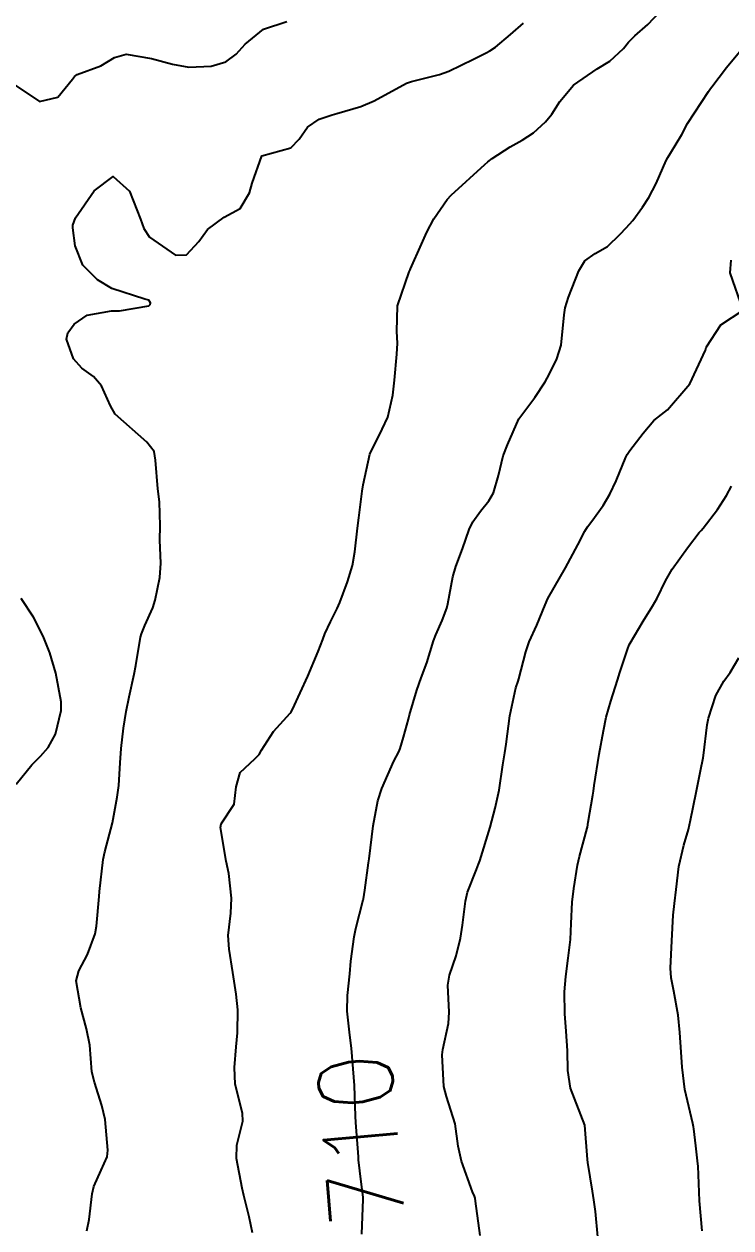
# Model space of a CAD drawing. Header units: metres. Extents: x 298520 to 308411, y 7433745 to 7450750.
# Drawn here: x 300870.4 to 300908.5, y 7448109.3 to 7448174.1 of the extents above; entities that cross this region are included whole.
import ezdxf
from ezdxf.enums import TextEntityAlignment as Align

# ---------------------------------------------------------------- set-up
doc = ezdxf.new("R2010")
doc.units = ezdxf.units.M
doc.header["$LTSCALE"] = 10
for name, color, linetype in [('Cotas', 45, 'Continuous'), ('Curvas de Nivel 1m', 11, 'Continuous'), ('Curvas de Nivel 5m', 15, 'Continuous')]:
    doc.layers.add(name, color=color, linetype=linetype)
doc.styles.add('Style-STANDARD', font='STANDARD.shx')

msp = doc.modelspace()

# ---------------------------------------------------------------- linework, layer by layer
at = {"layer": 'Curvas de Nivel 1m', "flags": 128}
for points, elevation in [([(300882.703, 7448109.038), (300882.526, 7448109.893), (300882.237, 7448111.043), (300882.142, 7448111.449), (300881.842, 7448113.047), (300881.86, 7448113.757), (300882.188, 7448115.044), (300882.158, 7448115.476), (300881.763, 7448117.048), (300881.737, 7448117.934), (300881.826, 7448119.048), (300881.886, 7448119.805), (300881.908, 7448121.048), (300881.82, 7448121.9), (300881.643, 7448123.05), (300881.435, 7448124.313), (300881.395, 7448125.053), (300881.527, 7448126.246), (300881.57, 7448127.052), (300881.42, 7448128.38), (300881.287, 7448129.055), (300880.971, 7448130.858), (300881.016, 7448131.058), (300881.719, 7448132.12), (300881.818, 7448133.05), (300882.034, 7448133.824), (300882.818, 7448134.566), (300883.057, 7448134.801), (300883.193, 7448135.036), (300883.828, 7448136.041), (300884.723, 7448137.021), (300884.781, 7448137.094), (300884.855, 7448137.221), (300885.675, 7448139.008), (300886.238, 7448140.351), (300886.479, 7448140.996), (300886.596, 7448141.296), (300886.907, 7448141.945), (300887.25, 7448142.654), (300887.399, 7448142.985), (300887.819, 7448144.096), (300888.079, 7448144.979), (300888.215, 7448145.716), (300888.347, 7448146.976), (300888.415, 7448147.532), (300888.606, 7448148.974), (300888.655, 7448149.315), (300889.013, 7448150.97), (300889.682, 7448152.311), (300889.992, 7448152.956), (300890.256, 7448154.153), (300890.351, 7448154.951), (300890.475, 7448156.348), (300890.504, 7448156.949), (300890.461, 7448157.581), (300890.497, 7448158.949), (300891.131, 7448160.781), (300891.185, 7448160.887), (300891.209, 7448160.939), (300891.803, 7448162.283), (300892.085, 7448162.931), (300892.464, 7448163.633), (300893.181, 7448164.683), (300893.396, 7448164.917), (300895.2, 7448166.559), (300895.377, 7448166.713), (300895.606, 7448166.886), (300896.57, 7448167.519), (300897.218, 7448167.883), (300897.818, 7448168.27), (300898.477, 7448168.858), (300898.819, 7448169.273), (300899.244, 7448169.956), (300899.979, 7448170.839), (300901.262, 7448171.722), (300901.942, 7448172.137), (300902.663, 7448172.806), (300902.937, 7448173.144), (300903.283, 7448173.49), (300903.987, 7448174.099), (300904.628, 7448174.787)], 709), ([(300869.387, 7448171.199), (300871.241, 7448169.953), (300872.227, 7448170.186), (300873.01, 7448171.162), (300873.112, 7448171.304), (300873.257, 7448171.404), (300874.529, 7448171.875), (300875.271, 7448172.32), (300875.899, 7448172.498), (300877.27, 7448172.281), (300878.387, 7448171.972), (300879.264, 7448171.81), (300880.479, 7448171.853), (300881.268, 7448172.096), (300881.815, 7448172.514), (300882.309, 7448173.05), (300883.291, 7448173.849), (300884.545, 7448174.271)], 707), ([(300873.789, 7448109.147), (300873.903, 7448109.765), (300874.071, 7448111.145), (300874.15, 7448111.541), (300874.556, 7448112.42), (300874.876, 7448113.135), (300874.919, 7448113.487), (300874.762, 7448115.137), (300874.594, 7448115.892), (300874.186, 7448117.144), (300874.058, 7448117.706), (300873.944, 7448119.147), (300873.772, 7448120.023), (300873.456, 7448121.152), (300873.214, 7448122.618), (300873.342, 7448123.153), (300873.821, 7448124.019), (300874.237, 7448125.145), (300874.307, 7448125.546), (300874.438, 7448127.143), (300874.458, 7448127.421), (300874.667, 7448129.141), (300874.757, 7448129.556), (300875.157, 7448131.126), (300875.423, 7448132.494), (300875.509, 7448133.123), (300875.583, 7448134.354), (300875.624, 7448135.122), (300875.753, 7448136.207), (300875.904, 7448137.119), (300876.069, 7448137.909), (300876.332, 7448139.115), (300876.411, 7448139.581), (300876.675, 7448141.112), (300876.718, 7448141.29), (300876.902, 7448141.742), (300877.328, 7448142.694), (300877.452, 7448143.105), (300877.706, 7448144.332), (300877.756, 7448145.102), (300877.719, 7448146.345), (300877.733, 7448147.102), (300877.695, 7448148.393), (300877.612, 7448149.104), (300877.475, 7448150.639), (300877.399, 7448151.106), (300877.02, 7448151.609), (300875.312, 7448153.127), (300875.047, 7448153.563), (300874.562, 7448154.641), (300874.145, 7448155.144), (300873.514, 7448155.6), (300873.072, 7448156.11), (300872.682, 7448157.164), (300872.752, 7448157.5), (300873.095, 7448157.973), (300873.798, 7448158.454), (300875.106, 7448158.687), (300875.545, 7448158.687), (300877.111, 7448158.964), (300877.198, 7448159.023), (300877.205, 7448159.109), (300877.114, 7448159.252), (300876.905, 7448159.322), (300875.12, 7448159.882), (300874.348, 7448160.364), (300873.574, 7448161.153), (300873.148, 7448162.19), (300873.024, 7448163.161), (300873.033, 7448163.293), (300873.168, 7448163.698), (300874.179, 7448165.145), (300875.191, 7448165.916), (300876.087, 7448165.121), (300876.667, 7448163.616), (300876.853, 7448163.113), (300877.156, 7448162.646), (300878.563, 7448161.675), (300879.142, 7448161.695), (300879.813, 7448162.421), (300880.284, 7448163.073), (300881.17, 7448163.728), (300882.035, 7448164.19), (300882.534, 7448165.046), (300882.673, 7448165.561), (300883.203, 7448167.04), (300884.759, 7448167.467), (300885.217, 7448167.926), (300885.656, 7448168.576), (300886.284, 7448168.999), (300886.983, 7448169.245), (300887.236, 7448169.316), (300888.529, 7448169.688), (300889.243, 7448169.995), (300890.991, 7448170.944), (300891.254, 7448171.038), (300892.77, 7448171.412), (300893.26, 7448171.585), (300894.6, 7448172.234), (300895.27, 7448172.581), (300895.472, 7448172.687), (300895.773, 7448172.885), (300896.593, 7448173.568), (300897.293, 7448174.18)], 708), ([(300894.963, 7448108.893), (300894.698, 7448110.74), (300894.687, 7448110.898), (300894.655, 7448111.009), (300894.546, 7448111.25), (300893.942, 7448112.906), (300893.77, 7448113.709), (300893.607, 7448114.91), (300893.143, 7448116.377), (300893, 7448116.916), (300892.915, 7448118.632), (300892.943, 7448118.917), (300893.242, 7448120.319), (300893.278, 7448120.914), (300893.215, 7448122.374), (300893.303, 7448122.914), (300893.657, 7448123.947), (300893.891, 7448124.908), (300894.013, 7448125.607), (300894.166, 7448126.906), (300894.265, 7448127.377), (300894.75, 7448128.602), (300894.869, 7448128.898), (300894.931, 7448129.074), (300895.493, 7448130.889), (300895.762, 7448131.912), (300895.982, 7448132.882), (300896.175, 7448134.238), (300896.275, 7448134.878), (300896.357, 7448135.35), (300896.55, 7448136.875), (300896.868, 7448138.384), (300896.994, 7448138.746), (300897.035, 7448138.868), (300897.419, 7448140.333), (300897.599, 7448140.863), (300898.006, 7448141.759), (300898.448, 7448142.855), (300898.591, 7448143.189), (300898.932, 7448143.788), (300899.547, 7448144.841), (300900.211, 7448146.087), (300900.596, 7448146.825), (300900.739, 7448147.05), (300900.971, 7448147.353), (300901.586, 7448148.212), (300901.944, 7448148.81), (300902.281, 7448149.527), (300902.805, 7448150.802), (300902.872, 7448150.944), (300903.018, 7448151.172), (300903.722, 7448152.104), (300904.297, 7448152.787), (300904.719, 7448153.11), (300905.049, 7448153.351), (300906.248, 7448154.762), (300907.081, 7448156.569), (300907.129, 7448156.703), (300907.145, 7448156.749), (300907.908, 7448157.934), (300909.113, 7448158.73), (300908.415, 7448160.737), (300908.468, 7448161.409)], 711), ([(300901.291, 7448108.818), (300901.165, 7448110.189), (300901.077, 7448110.822), (300901.01, 7448111.286), (300900.746, 7448112.827), (300900.728, 7448112.991), (300900.583, 7448114.83), (300899.813, 7448116.838), (300899.676, 7448117.786), (300899.657, 7448118.84), (300899.58, 7448119.904), (300899.516, 7448120.841), (300899.503, 7448122.009), (300899.567, 7448122.841), (300899.699, 7448123.834), (300899.812, 7448124.839), (300899.85, 7448125.705), (300899.903, 7448126.838), (300899.998, 7448127.58), (300900.202, 7448128.836), (300900.295, 7448129.297), (300900.721, 7448130.831), (300900.729, 7448130.875), (300900.778, 7448131.16), (300901.019, 7448132.608), (300901.055, 7448132.826), (300901.101, 7448133.121), (300901.365, 7448134.822), (300901.591, 7448136.064), (300901.747, 7448136.811), (300901.995, 7448137.675), (300902.356, 7448138.805), (300902.475, 7448139.205), (300902.889, 7448140.458), (300902.983, 7448140.708), (300903.024, 7448140.799), (300903.725, 7448141.978), (300904.24, 7448142.787), (300904.489, 7448143.223), (300904.937, 7448144.142), (300905.296, 7448144.775), (300906.117, 7448145.925), (300906.742, 7448146.753), (300906.85, 7448146.866), (300906.967, 7448146.991), (300907.729, 7448147.995), (300908.217, 7448148.738), (300908.488, 7448149.245)], 712), ([(300869.977, 7448133.192), (300870.814, 7448134.238), (300871.29, 7448134.704), (300871.695, 7448135.171), (300872.102, 7448135.9), (300872.4, 7448137.165), (300872.398, 7448137.624), (300872.116, 7448139.168), (300871.791, 7448140.264), (300871.439, 7448141.175), (300870.908, 7448142.199), (300870.239, 7448143.19)], 707), ([(300906.909, 7448109.146), (300906.766, 7448110.757), (300906.688, 7448112.622), (300906.679, 7448112.749), (300906.573, 7448113.725), (300906.465, 7448114.635), (300906.448, 7448114.752), (300906.408, 7448114.93), (300905.981, 7448116.759), (300905.829, 7448117.966), (300905.77, 7448118.763), (300905.7, 7448119.82), (300905.616, 7448120.766), (300905.38, 7448122.061), (300905.232, 7448122.772), (300905.202, 7448123.286), (300905.277, 7448124.771), (300905.342, 7448126.152), (300905.409, 7448126.77), (300905.501, 7448127.529), (300905.649, 7448128.767), (300905.922, 7448129.92), (300906.162, 7448130.759), (300906.283, 7448131.255), (300906.578, 7448132.753), (300906.815, 7448133.926), (300906.954, 7448134.616), (300906.975, 7448134.748), (300907.184, 7448136.402), (300907.248, 7448136.746), (300907.638, 7448137.965), (300908.077, 7448138.738), (300908.406, 7448139.206), (300908.886, 7448140)], 713)]:
    msp.add_lwpolyline(points, dxfattribs=dict(at, elevation=elevation))
at = {"layer": 'Curvas de Nivel 5m', "elevation": 710, "flags": 128}
msp.add_lwpolyline([(300888.589, 7448108.969), (300888.666, 7448110.844), (300888.658, 7448110.969), (300888.551, 7448111.784), (300888.41, 7448112.972), (300888.398, 7448113.139), (300888.267, 7448114.973), (300888.247, 7448115.314), (300888.19, 7448116.974), (300888.161, 7448117.431), (300888.026, 7448118.976), (300887.933, 7448119.684), (300887.787, 7448120.979), (300887.817, 7448121.827), (300887.931, 7448122.978), (300888, 7448123.666), (300888.174, 7448124.975), (300888.263, 7448125.421), (300888.664, 7448126.971), (300888.677, 7448127.027), (300888.738, 7448127.494), (300888.944, 7448128.967), (300888.974, 7448129.186), (300889.189, 7448130.964), (300889.443, 7448132.31), (300889.654, 7448132.957), (300890.309, 7448134.439), (300890.584, 7448134.944), (300890.655, 7448135.113), (300890.835, 7448135.736), (300891.093, 7448136.694), (300891.157, 7448136.937), (300891.544, 7448138.255), (300891.788, 7448138.931), (300892.077, 7448139.732), (300892.452, 7448140.924), (300892.578, 7448141.242), (300892.909, 7448142.006), (300893.16, 7448142.677), (300893.222, 7448142.917), (300893.493, 7448144.359), (300893.647, 7448144.913), (300893.996, 7448145.866), (300894.367, 7448146.906), (300894.552, 7448147.321), (300894.978, 7448147.9), (300895.422, 7448148.458), (300895.667, 7448148.89), (300895.937, 7448149.821), (300896.199, 7448150.882), (300896.429, 7448151.471), (300897.043, 7448152.87), (300897.894, 7448154.022), (300898.453, 7448154.856), (300898.663, 7448155.258), (300899.075, 7448156.1), (300899.325, 7448156.846), (300899.485, 7448158.466), (300899.525, 7448158.844), (300899.703, 7448159.426), (300900.272, 7448160.833), (300900.589, 7448161.38), (300901.147, 7448161.782), (300901.809, 7448162.158), (300902.499, 7448162.807), (300902.815, 7448163.155), (300903.17, 7448163.553), (300903.7, 7448164.272), (300904.039, 7448164.791), (300904.431, 7448165.547), (300904.97, 7448166.782), (300905.053, 7448166.934), (300905.209, 7448167.172), (300905.805, 7448168.19), (300906.123, 7448168.767), (300907.25, 7448170.491), (300907.351, 7448170.65), (300907.419, 7448170.748), (300908.221, 7448171.783), (300909.011, 7448172.733)], dxfattribs=at)

# ---------------------------------------------------------------- texts
at = {"layer": 'Cotas', "style": 'Style-STANDARD'}
msp.add_text('710', height=4, rotation=95.01813, dxfattribs=at).set_placement((300888.529, 7448114.05, 710), align=Align.MIDDLE_CENTER)

doc.saveas('drawing.dxf')
